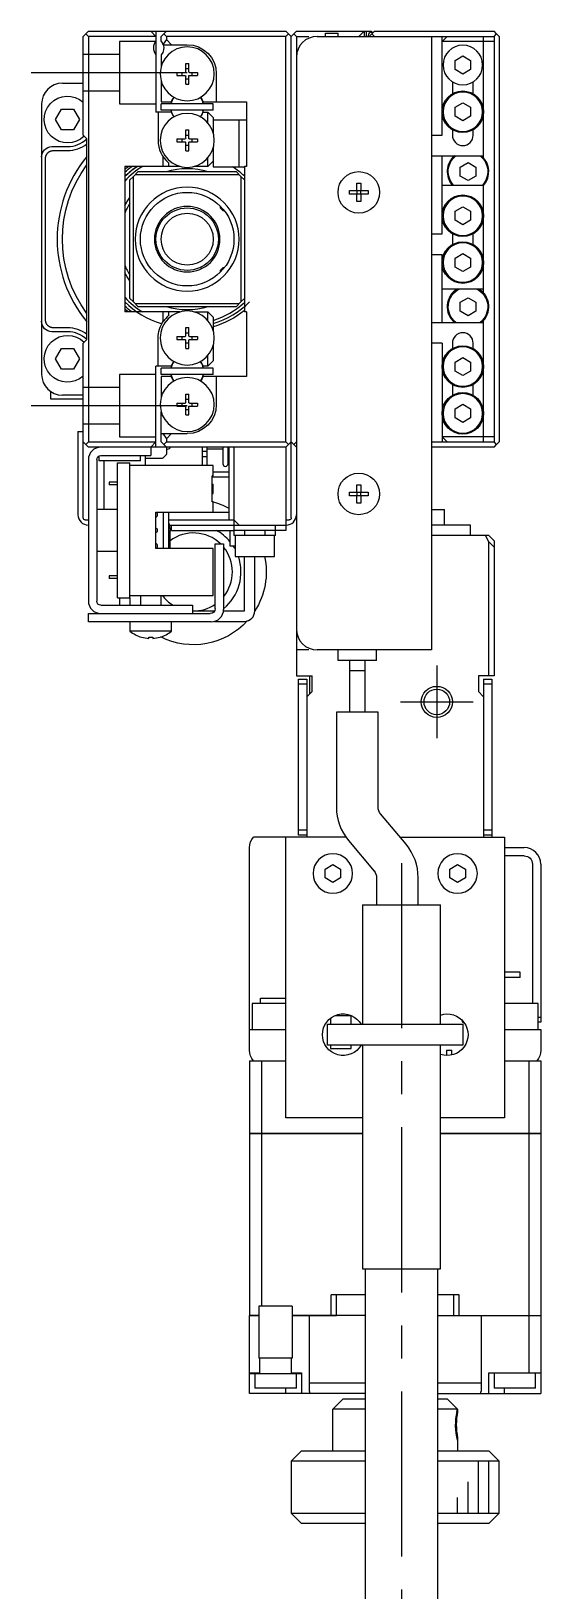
# Model space of a CAD drawing. Extents: x -1 to 654, y -8 to 390.
# Drawn here: x -1 to 48, y 152.8 to 302.7 of the extents above; entities that cross this region are included whole.
import ezdxf

# ---------------------------------------------------------------- set-up
doc = ezdxf.new("R2010")
doc.units = 0
doc.header["$LTSCALE"] = 0.5
doc.linetypes.add('CENTER', pattern=[50.8, 31.75, -6.35, 6.35, -6.35])
doc.linetypes.add('DASHED', pattern=[19.05, 12.7, -6.35])
for name, color, linetype in [('MSM_CENTER', 1, 'CENTER'), ('MSM_CONTINUOUS', 7, 'CONTINUOUS'), ('MSM_DASHED', 4, 'DASHED'), ('MSM_NARROW', 5, 'CONTINUOUS')]:
    doc.layers.add(name, color=color, linetype=linetype)

msp = doc.modelspace()

# ---------------------------------------------------------------- linework, layer by layer
at = {"layer": 'MSM_CENTER'}
for p, q in [((14, 298.74), (-1, 298.74)), ((-1, 266.74), (14, 266.74)), ((38, 241.74), (38, 234.74)), ((34.5, 238.24), (41.5, 238.24)), ((34.6, 222.74), (34.6, 82.74))]:
    msp.add_line(p, q, dxfattribs=at)
at = {"layer": 'MSM_CONTINUOUS'}
for p, q in [((4, 302.24), (4.25, 302.49)), ((4, 292.74), (4, 302.24)), ((4.5, 302.74), (4.25, 302.49)), ((4.25, 302.49), (4.5, 302.24)), ((4.5, 302.74), (23.5, 302.74)), ((4.5, 302.24), (4.5, 263.24)), ((11, 302.24), (4.5, 302.24)), ((11, 302.24), (10.5, 302.74)), ((11, 302.74), (11, 294.94)), ((11.5, 302.24), (11.75, 302.49)), ((11.5, 301.8), (11.5, 302.24)), ((12, 301.94), (11.69, 301.49)), ((12, 302.74), (11.75, 302.49)), ((11.75, 302.49), (12, 302.24)), ((12, 302.24), (12, 301.94)), ((23.5, 302.24), (12, 302.24)), ((12.5, 301.44), (12, 301.94)), ((23.75, 302.49), (23.5, 302.74)), ((23.5, 302.24), (23.75, 302.49)), ((23.5, 263.24), (23.5, 302.24)), ((23.75, 302.49), (24, 302.24)), ((24.25, 302.49), (24, 302.24)), ((24, 263.24), (24, 302.24)), ((24.5, 302.74), (24.25, 302.49)), ((24.25, 302.49), (24.5, 302.24)), ((24.5, 302.74), (31.7, 302.74)), ((24.5, 302.24), (24.5, 240.74)), ((24.5, 302.24), (25.7, 302.24)), ((26.5, 302.24), (43.5, 302.24)), ((27.3, 302.24), (27.3, 302.54)), ((27.3, 302.54), (28.5, 302.54)), ((28.5, 302.24), (28.5, 302.54)), ((30.5, 302.24), (31, 302.74)), ((31, 302.74), (31, 302.24)), ((31.2, 302.74), (31.2, 302.24)), ((31.4, 302.34), (31.4, 302.24)), ((31.75, 302.49), (31.5, 302.24)), ((31.7, 302.74), (31.8, 302.64)), ((31.7, 302.64), (31.9, 302.64)), ((32, 302.74), (31.75, 302.49)), ((31.75, 302.49), (32, 302.24)), ((32, 302.74), (43.5, 302.74)), ((37.5, 302.24), (37.5, 243.24)), ((38.5, 292.74), (38.5, 302.24)), ((38.5, 301.74), (39, 302.24)), ((43.5, 301.74), (38.5, 301.74)), ((42.5, 290.56), (42.5, 302.24)), ((43.75, 302.49), (43.5, 302.74)), ((43.5, 302.24), (43.75, 302.49)), ((43.5, 302.24), (43.5, 263.24)), ((44, 302.24), (43.75, 302.49)), ((44, 302.24), (44, 263.24)), ((11.5, 300.48), (11.5, 299.35)), ((11.7, 301.44), (14, 301.44)), ((39.75, 299.92), (40.5, 300.36)), ((40.5, 300.36), (41.25, 299.92)), ((13, 298.78), (13.8, 298.78)), ((13, 298.78), (13, 298.49)), ((13, 298.49), (13.8, 298.49)), ((13.53, 298.49), (13.53, 298.78)), ((13.86, 299.64), (14.15, 299.64)), ((13.86, 298.84), (13.86, 299.64)), ((14.15, 299.11), (13.86, 299.11)), ((14.15, 298.84), (14.15, 299.64)), ((14.21, 298.78), (15, 298.78)), ((14.21, 298.49), (15, 298.49)), ((14.47, 298.49), (14.47, 298.78)), ((15, 298.78), (15, 298.49)), ((16.8, 298.64), (16.8, 295.94)), ((39.75, 299.06), (39.75, 299.92)), ((40.5, 298.62), (39.75, 299.06)), ((41.25, 299.06), (40.5, 298.62)), ((41.25, 299.92), (41.25, 299.06)), ((2, 297.74), (4, 297.74)), ((11.5, 297.93), (11.5, 295.94)), ((13.86, 297.64), (13.86, 298.43)), ((13.86, 298.17), (14.15, 298.17)), ((13.86, 297.64), (14.15, 297.64)), ((14.15, 297.64), (14.15, 298.43)), ((39.5, 297.87), (39.5, 296.72)), ((41.5, 296.72), (41.5, 297.87)), ((0, 295.74), (0, 269.74)), ((11.5, 295.94), (12.45, 295.94)), ((11.5, 295.14), (11.5, 295.74)), ((16.5, 295.74), (11.5, 295.74)), ((12.45, 295.94), (12.6, 296.2)), ((15.4, 296.2), (15.55, 295.94)), ((15.55, 295.94), (19.7, 295.94)), ((16.5, 295.14), (16.5, 295.74)), ((19.7, 295.94), (19.7, 289.74)), ((39.75, 295.42), (40.5, 295.86)), ((40.5, 295.86), (41.25, 295.42)), ((1.35, 294.24), (1.92, 295.24)), ((1.92, 293.24), (1.35, 294.24)), ((1.92, 295.24), (3.08, 295.24)), ((3.08, 295.24), (3.65, 294.24)), ((3.65, 294.24), (3.08, 293.24)), ((12.45, 294.94), (11, 294.94)), ((11.2, 294.94), (11.2, 292.24)), ((16.5, 295.14), (11.5, 295.14)), ((12.45, 294.94), (12.58, 294.72)), ((15.38, 294.64), (15.55, 294.94)), ((15.55, 294.94), (16, 294.94)), ((16, 293.9), (16, 294.94)), ((16, 294.94), (16.5, 294.44)), ((16.5, 294.44), (16.5, 292.95)), ((19.7, 294.19), (16.5, 294.19)), ((19, 289.69), (19, 294.19)), ((39.75, 294.56), (39.75, 295.42)), ((40.5, 294.12), (39.75, 294.56)), ((41.25, 294.56), (40.5, 294.12)), ((41.25, 295.42), (41.25, 294.56)), ((3.08, 293.24), (1.92, 293.24)), ((4.35, 292.39), (4, 292.74)), ((13.86, 293.24), (14.15, 293.24)), ((13.86, 292.44), (13.86, 293.24)), ((14.15, 292.71), (13.86, 292.71)), ((14.15, 292.44), (14.15, 293.24)), ((37.5, 292.74), (38.5, 292.74)), ((39.5, 293.26), (39.5, 292.74)), ((41.5, 292.74), (41.5, 293.26)), ((1, 291.64), (2.5, 291.64)), ((1.13, 291.26), (2.5, 291.26)), ((4.35, 273.09), (4.35, 292.39)), ((13, 292.38), (13.8, 292.38)), ((13, 292.38), (13, 292.09)), ((13, 292.09), (13.8, 292.09)), ((13.53, 292.09), (13.53, 292.38)), ((13.86, 291.24), (13.86, 292.03)), ((13.86, 291.77), (14.15, 291.77)), ((13.86, 291.24), (14.15, 291.24)), ((14.15, 291.24), (14.15, 292.03)), ((14.21, 292.38), (15, 292.38)), ((14.21, 292.09), (15, 292.09)), ((14.47, 292.09), (14.47, 292.38)), ((15, 292.38), (15, 292.09)), ((16.5, 291.53), (16.5, 289.69)), ((0.38, 274.97), (0.38, 290.51)), ((13.29, 289.74), (8, 289.74)), ((8, 289.74), (8, 275.74)), ((11.7, 289.74), (11.7, 290.64)), ((12.2, 290.1), (12.2, 289.74)), ((16, 289.74), (14.71, 289.74)), ((16, 289.74), (16, 290.58)), ((16.5, 290.24), (16, 289.74)), ((16.5, 289.69), (19.5, 289.69)), ((19.5, 289.74), (19.5, 275.74)), ((19.7, 289.74), (19.5, 289.74)), ((37.5, 290.74), (42.5, 290.74)), ((38.5, 283.24), (38.5, 290.74)), ((40.25, 289.67), (41, 290.11)), ((40.25, 288.81), (40.25, 289.67)), ((41, 290.11), (41.75, 289.67)), ((41.75, 289.67), (41.75, 288.81)), ((8.5, 288.44), (8.8, 288.74)), ((8.5, 277.04), (8.5, 288.44)), ((9.3, 289.24), (8.8, 288.74)), ((8.8, 288.74), (8.8, 276.74)), ((19, 288.94), (9, 288.94)), ((9.3, 289.24), (18.7, 289.24)), ((18.7, 289.24), (19.2, 288.74)), ((19.2, 276.74), (19.2, 288.74)), ((19.2, 288.74), (19.5, 288.44)), ((30.32, 288.13), (30.68, 288.13)), ((30.32, 287.42), (30.32, 288.13)), ((30.68, 288.13), (30.68, 287.42)), ((41, 288.37), (40.25, 288.81)), ((41.75, 288.81), (41, 288.37)), ((29.61, 287.42), (30.32, 287.42)), ((29.61, 287.06), (29.61, 287.42)), ((30.32, 287.06), (29.61, 287.06)), ((30.33, 287.41), (30.32, 287.42)), ((30.33, 287.07), (30.32, 287.06)), ((30.32, 286.35), (30.32, 287.06)), ((30.33, 287.41), (30.67, 287.41)), ((30.33, 287.07), (30.33, 287.41)), ((30.67, 287.07), (30.33, 287.07)), ((30.67, 287.41), (30.68, 287.42)), ((30.67, 287.41), (30.67, 287.07)), ((30.67, 287.07), (30.68, 287.06)), ((30.68, 287.42), (31.39, 287.42)), ((30.68, 287.06), (30.68, 286.35)), ((31.39, 287.06), (30.68, 287.06)), ((31.39, 287.42), (31.39, 287.06)), ((38.5, 287.94), (42.5, 287.94)), ((42.5, 277.56), (42.5, 287.94)), ((17.2, 285.71), (17.2, 285.9)), ((17.2, 285.71), (17.43, 285.49)), ((17.43, 285.66), (17.43, 285.49)), ((17.43, 285.49), (17.56, 285.49)), ((30.68, 286.35), (30.32, 286.35)), ((39.75, 285.42), (40.5, 285.86)), ((39.75, 284.56), (39.75, 285.42)), ((40.5, 285.86), (41.25, 285.42)), ((41.25, 285.42), (41.25, 284.56)), ((40.5, 284.12), (39.75, 284.56)), ((41.25, 284.56), (40.5, 284.12)), ((37.5, 283.24), (38.5, 283.24)), ((39.5, 283.26), (39.5, 282.22)), ((41.5, 282.22), (41.5, 283.26)), ((11.04, 281.68), (11.04, 281.68)), ((16.97, 281.68), (16.97, 281.68)), ((38.5, 281.24), (37.5, 281.24)), ((38.5, 274.74), (38.5, 281.24)), ((39.75, 280.92), (40.5, 281.36)), ((39.75, 280.06), (39.75, 280.92)), ((40.5, 281.36), (41.25, 280.92)), ((41.25, 280.92), (41.25, 280.06)), ((12.56, 279.94), (12.63, 279.94)), ((12.69, 279.88), (12.63, 279.94)), ((15.38, 279.94), (15.31, 279.88)), ((15.38, 279.94), (15.44, 279.94)), ((17.43, 279.99), (17.2, 279.76)), ((17.2, 279.58), (17.2, 279.76)), ((17.56, 279.99), (17.43, 279.99)), ((17.43, 279.99), (17.43, 279.82)), ((17.56, 279.99), (17.56, 279.99)), ((40.5, 279.62), (39.75, 280.06)), ((41.25, 280.06), (40.5, 279.62)), ((42.5, 277.94), (38.5, 277.94)), ((8.8, 276.74), (8.5, 277.04)), ((8.8, 276.74), (9.3, 276.24)), ((9, 276.54), (19, 276.54)), ((18.7, 276.24), (9.3, 276.24)), ((19.2, 276.74), (18.7, 276.24)), ((19.5, 277.04), (19.2, 276.74)), ((40.25, 276.67), (41, 277.11)), ((40.25, 275.81), (40.25, 276.67)), ((41, 277.11), (41.75, 276.67)), ((41.75, 276.67), (41.75, 275.81)), ((13.29, 275.74), (8, 275.74)), ((11.7, 274.84), (11.7, 275.74)), ((12.2, 275.74), (12.2, 275.38)), ((14.71, 275.74), (16, 275.74)), ((16, 274.9), (16, 275.74)), ((16, 275.74), (16.5, 275.24)), ((16.5, 275.24), (16.5, 273.95)), ((19.7, 275.74), (19.5, 275.74)), ((19.7, 275.74), (19.7, 269.54)), ((37.5, 274.74), (42.5, 274.74)), ((41, 275.37), (40.25, 275.81)), ((41.75, 275.81), (41, 275.37)), ((42.5, 263.24), (42.5, 274.92)), ((2.5, 273.84), (1, 273.84)), ((2.5, 274.22), (1.13, 274.22)), ((4, 272.74), (4.35, 273.09)), ((11.2, 270.54), (11.2, 273.24)), ((13, 273.38), (13.8, 273.38)), ((13, 273.38), (13, 273.09)), ((13, 273.09), (13.8, 273.09)), ((13.53, 273.09), (13.53, 273.38)), ((13.86, 274.24), (14.15, 274.24)), ((13.86, 273.44), (13.86, 274.24)), ((14.15, 273.71), (13.86, 273.71)), ((13.86, 272.24), (13.86, 273.03)), ((14.15, 273.44), (14.15, 274.24)), ((14.15, 272.24), (14.15, 273.03)), ((14.21, 273.38), (15, 273.38)), ((14.21, 273.09), (15, 273.09)), ((14.47, 273.09), (14.47, 273.38)), ((15, 273.38), (15, 273.09)), ((1.35, 271.24), (1.92, 272.24)), ((1.92, 272.24), (3.08, 272.24)), ((3.08, 272.24), (3.65, 271.24)), ((4, 263.24), (4, 272.74)), ((13.86, 272.77), (14.15, 272.77)), ((13.86, 272.24), (14.15, 272.24)), ((16, 270.54), (16, 271.58)), ((16.5, 272.53), (16.5, 271.04)), ((38.5, 272.74), (37.5, 272.74)), ((38.5, 272.74), (38.5, 263.24)), ((39.5, 272.74), (39.5, 272.22)), ((41.5, 272.22), (41.5, 272.74)), ((1.92, 270.24), (1.35, 271.24)), ((3.08, 270.24), (1.92, 270.24)), ((3.65, 271.24), (3.08, 270.24)), ((11, 262.74), (11, 270.54)), ((12.45, 270.54), (11, 270.54)), ((11.5, 269.74), (11.5, 270.34)), ((16.5, 270.34), (11.5, 270.34)), ((12.45, 270.54), (12.58, 270.76)), ((15.38, 270.84), (15.55, 270.54)), ((16, 270.54), (15.55, 270.54)), ((16.5, 271.04), (16, 270.54)), ((16.5, 269.74), (16.5, 270.34)), ((39.75, 270.92), (40.5, 271.36)), ((39.75, 270.06), (39.75, 270.92)), ((40.5, 269.62), (39.75, 270.06)), ((40.5, 271.36), (41.25, 270.92)), ((41.25, 270.06), (40.5, 269.62)), ((41.25, 270.92), (41.25, 270.06)), ((16.5, 269.74), (11.5, 269.74)), ((12.45, 269.54), (11.5, 269.54)), ((11.5, 269.54), (11.5, 267.55)), ((12.6, 269.28), (12.45, 269.54)), ((15.55, 269.54), (15.4, 269.28)), ((19.7, 269.54), (15.55, 269.54)), ((16.8, 269.54), (16.8, 266.84)), ((39.5, 268.76), (39.5, 267.72)), ((41.5, 267.72), (41.5, 268.76)), ((0.9, 267.34), (0.9, 268.07)), ((4, 267.34), (0.9, 267.34)), ((4, 267.74), (2, 267.74)), ((13, 266.98), (13.8, 266.98)), ((13, 266.98), (13, 266.69)), ((13.53, 266.69), (13.53, 266.98)), ((13.86, 267.84), (14.15, 267.84)), ((13.86, 267.04), (13.86, 267.84)), ((14.15, 267.31), (13.86, 267.31)), ((14.15, 267.04), (14.15, 267.84)), ((14.21, 266.98), (15, 266.98)), ((14.47, 266.69), (14.47, 266.98)), ((15, 266.98), (15, 266.69)), ((11.5, 263.24), (11.5, 266.13)), ((13, 266.69), (13.8, 266.69)), ((13.86, 265.84), (13.86, 266.63)), ((13.86, 266.37), (14.15, 266.37)), ((13.86, 265.84), (14.15, 265.84)), ((14.15, 265.84), (14.15, 266.63)), ((14.21, 266.69), (15, 266.69)), ((39.75, 266.42), (40.5, 266.86)), ((39.75, 265.56), (39.75, 266.42)), ((40.5, 265.12), (39.75, 265.56)), ((40.5, 266.86), (41.25, 266.42)), ((41.25, 265.56), (40.5, 265.12)), ((41.25, 266.42), (41.25, 265.56)), ((3.5, 264.24), (3.5, 256.24)), ((3.5, 264.24), (4, 264.24)), ((11.5, 264.04), (14, 264.04)), ((11.65, 264.04), (12, 263.54)), ((12, 263.54), (12.5, 264.04)), ((4.25, 262.99), (4, 263.24)), ((4, 255.94), (4, 263.24)), ((4.5, 263.24), (4.25, 262.99)), ((4.25, 262.99), (4.5, 262.74)), ((4.5, 263.24), (11, 263.24)), ((23.5, 262.74), (4.5, 262.74)), ((10.5, 262.74), (11, 263.24)), ((10.5, 262.74), (10.5, 261.94)), ((11.75, 262.99), (11.5, 263.24)), ((12, 263.24), (11.75, 262.99)), ((11.75, 262.99), (12, 262.74)), ((12, 263.54), (12, 263.24)), ((12, 263.24), (23.5, 263.24)), ((12, 262.74), (12, 262.08)), ((12, 262.55), (12.11, 262.55)), ((15.43, 262.74), (15.43, 260.99)), ((15.93, 260.99), (15.93, 262.74)), ((17.43, 262.54), (15.93, 262.54)), ((17.43, 262.74), (17.43, 261.14)), ((17.93, 261.14), (17.93, 262.74)), ((18, 262.54), (17.93, 262.54)), ((18, 262.74), (18, 255.74)), ((18.5, 262.74), (18.5, 254.24)), ((23.75, 262.99), (23.5, 263.24)), ((23.5, 262.74), (23.75, 262.99)), ((23.5, 262.74), (23.5, 254.74)), ((24, 263.24), (23.75, 262.99)), ((24, 263.24), (24.25, 262.99)), ((24, 255.94), (24, 263.24)), ((24.5, 263.24), (24.25, 262.99)), ((24.25, 262.99), (24.5, 262.74)), ((37.5, 263.24), (43.5, 263.24)), ((43.5, 262.74), (37.5, 262.74)), ((43.5, 263.74), (38.5, 263.74)), ((39, 263.24), (38.5, 263.74)), ((43.75, 262.99), (43.5, 263.24)), ((43.5, 262.74), (43.75, 262.99)), ((43.75, 262.99), (44, 263.24)), ((4.5, 261.54), (4.5, 247.94)), ((5.3, 261.54), (5.3, 247.94)), ((5.5, 261.89), (5.5, 261.44)), ((9.5, 261.44), (5.5, 261.44)), ((5.7, 261.94), (10.5, 261.94)), ((6, 261.44), (6, 256.74)), ((7.3, 248.24), (7.3, 261.24)), ((7.3, 261.24), (8.5, 261.24)), ((8.5, 248.24), (8.5, 261.24)), ((16.5, 260.99), (8.5, 260.99)), ((9.5, 261.44), (9.5, 261.94)), ((10, 260.99), (10, 261.94)), ((11.58, 261.66), (10, 261.66)), ((11.97, 262.01), (11.65, 261.69)), ((15.43, 262.34), (15.93, 262.34)), ((15.43, 261.84), (15.93, 261.84)), ((16.5, 259.99), (16.5, 260.99)), ((16.4, 257.49), (16.4, 259.99)), ((16.5, 259.99), (16.4, 259.99)), ((18, 259.84), (16.4, 259.84)), ((18, 260.34), (16.5, 260.34)), ((6.5, 259.36), (6.5, 259.11)), ((7.3, 259.36), (6.5, 259.36)), ((7.3, 259.11), (6.5, 259.11)), ((16.4, 259.19), (16.5, 259.19)), ((16.4, 258.81), (16.5, 258.81)), ((16.4, 258.66), (16.5, 258.66)), ((16.4, 258.29), (16.5, 258.29)), ((16.5, 258.29), (16.5, 259.19)), ((29.61, 258.42), (30.32, 258.42)), ((29.61, 258.06), (29.61, 258.42)), ((30.32, 258.06), (29.61, 258.06)), ((30.32, 259.13), (30.68, 259.13)), ((30.32, 258.42), (30.32, 259.13)), ((30.33, 258.41), (30.32, 258.42)), ((30.33, 258.07), (30.32, 258.06)), ((30.32, 257.35), (30.32, 258.06)), ((30.33, 258.07), (30.33, 258.41)), ((30.33, 258.41), (30.67, 258.41)), ((30.67, 258.07), (30.33, 258.07)), ((30.67, 258.41), (30.68, 258.42)), ((30.67, 258.41), (30.67, 258.07)), ((30.67, 258.07), (30.68, 258.06)), ((30.68, 259.13), (30.68, 258.42)), ((30.68, 258.42), (31.39, 258.42)), ((30.68, 258.06), (30.68, 257.35)), ((31.39, 258.06), (30.68, 258.06)), ((31.39, 258.42), (31.39, 258.06)), ((7.3, 256.74), (5.3, 256.74)), ((11, 256.49), (18, 256.49)), ((11, 252.99), (11, 256.49)), ((11.7, 256.49), (11.7, 252.99)), ((12.2, 256.49), (12.2, 252.99)), ((16.5, 257.49), (16.4, 257.49)), ((16.5, 256.49), (16.5, 257.49)), ((30.68, 257.35), (30.32, 257.35)), ((37.5, 256.74), (38.75, 256.74)), ((38.75, 255.24), (38.75, 256.74)), ((4.2, 255.74), (4.5, 255.74)), ((12.2, 255.74), (18.5, 255.74)), ((12.29, 255.24), (23.5, 255.24)), ((12.5, 254.74), (12.5, 255.24)), ((19, 255.24), (18.5, 255.74)), ((22.5, 254.24), (22.5, 255.24)), ((23.5, 255.74), (23.8, 255.74)), ((41.25, 255.24), (37.5, 255.24)), ((41.25, 254.24), (41.25, 255.24)), ((12.35, 252.99), (12.35, 254.74)), ((12.5, 254.74), (18.5, 254.74)), ((18.1, 254.74), (18.1, 253.24)), ((22.5, 254.74), (18.5, 254.74)), ((22.5, 254.24), (18.5, 254.24)), ((18.6, 254.24), (18.6, 252.24)), ((19.5, 254.74), (19.5, 254.24)), ((21.5, 254.24), (21.5, 254.74)), ((22.4, 252.24), (22.4, 254.24)), ((23.5, 254.74), (22.5, 254.74)), ((43, 254.24), (37.5, 254.24)), ((43, 253.63), (42.69, 254.24)), ((43, 254.24), (43.5, 253.74)), ((43.5, 253.13), (43, 253.63)), ((43, 240.74), (43, 253.63)), ((43.5, 253.74), (43.5, 240.74)), ((5.3, 252.74), (7.3, 252.74)), ((16.5, 252.99), (11, 252.99)), ((16.5, 248.49), (16.5, 252.99)), ((16.7, 253.44), (17.5, 253.44)), ((16.7, 247.24), (16.7, 253.44)), ((17.5, 253.44), (17.5, 247.14)), ((18.1, 253.24), (18.6, 253.24)), ((18.6, 252.24), (22.4, 252.24)), ((19.5, 246.99), (19.5, 252.24)), ((20.5, 246.99), (20.5, 252.24)), ((6.5, 250.36), (6.5, 250.11)), ((7.3, 250.36), (6.5, 250.36)), ((7.3, 250.11), (6.5, 250.11)), ((5.7, 247.54), (14.5, 247.54)), ((7.3, 248.24), (8.5, 248.24)), ((7.5, 248.24), (7.5, 247.54)), ((8.5, 248.49), (16.5, 248.49)), ((8.5, 248.24), (8.5, 247.54)), ((9.55, 248.49), (9.5, 248.44)), ((9.5, 248.44), (9.5, 247.54)), ((11.5, 248.44), (9.5, 248.44)), ((11.5, 248.44), (11.45, 248.49)), ((11.5, 247.54), (11.5, 248.44)), ((14.5, 247.54), (14.5, 246.74)), ((4.5, 245.94), (4.5, 246.74)), ((4.5, 246.74), (16.2, 246.74)), ((14.5, 246.99), (16.63, 246.99)), ((16.64, 245.99), (19.5, 245.99)), ((17.49, 246.99), (19.5, 246.99)), ((16.3, 245.94), (4.5, 245.94)), ((8.5, 245.94), (8.5, 245.04)), ((12.5, 245.04), (8.5, 245.04)), ((9.61, 244.47), (9.61, 244.47)), ((10.32, 244.47), (10.68, 244.47)), ((10.32, 244.35), (10.32, 244.47)), ((10.68, 244.47), (10.68, 244.35)), ((11.39, 244.47), (11.39, 244.47)), ((12.5, 245.04), (12.5, 245.94)), ((25.7, 243.24), (24.5, 243.24)), ((37.5, 243.24), (26.5, 243.24)), ((28.5, 242.24), (28.5, 243.24)), ((32.2, 242.24), (32.2, 243.24)), ((32.2, 242.24), (28.5, 242.24)), ((29.6, 242.24), (29.6, 237.24)), ((31.1, 237.24), (31.1, 242.24)), ((24.5, 240.74), (26, 240.74)), ((24.7, 240.44), (25.5, 240.44)), ((24.7, 225.44), (24.7, 240.44)), ((25.5, 240.44), (25.5, 225.24)), ((25.75, 240.74), (25.75, 238.99)), ((26, 239.24), (26, 240.74)), ((31.1, 241.24), (29.6, 241.24)), ((43.5, 240.74), (42, 240.74)), ((42, 240.74), (42, 239.24)), ((42.5, 240.44), (42.5, 225.24)), ((42.5, 240.44), (43.3, 240.44)), ((43.3, 240.44), (43.3, 225.24)), ((25.5, 239.94), (24.7, 239.94)), ((26, 239.24), (25.5, 238.74)), ((42.5, 238.74), (42, 239.24)), ((43.3, 239.94), (42.5, 239.94)), ((28.35, 237.24), (28.35, 228.12)), ((32.35, 237.24), (28.35, 237.24)), ((32.35, 228.12), (32.35, 237.24)), ((35.04, 224.55), (32.58, 227.48)), ((29.26, 225.24), (20.38, 225.24)), ((23.5, 198.24), (23.5, 225.24)), ((24.7, 225.94), (25.5, 225.94)), ((25.5, 225.44), (24.7, 225.44)), ((34.46, 225.24), (44.5, 225.24)), ((42.5, 225.94), (43.3, 225.94)), ((43.3, 225.44), (42.5, 225.44)), ((44.5, 225.24), (44.5, 198.24)), ((20, 204.74), (20, 224.24)), ((29.52, 224.9), (31.97, 221.98)), ((44.5, 224.24), (46.4, 224.24)), ((27.25, 222.17), (28, 222.61)), ((27.25, 221.31), (27.25, 222.17)), ((28, 222.61), (28.75, 222.17)), ((28.75, 222.17), (28.75, 221.31)), ((39.25, 222.17), (40, 222.61)), ((39.25, 221.31), (39.25, 222.17)), ((40, 222.61), (40.75, 222.17)), ((40.75, 222.17), (40.75, 221.31)), ((46.4, 223.44), (44.5, 223.44)), ((47.2, 222.64), (47.2, 209.24)), ((48, 222.64), (48, 207.44)), ((28, 220.87), (27.25, 221.31)), ((28.75, 221.31), (28, 220.87)), ((32.21, 221.34), (32.21, 218.74)), ((36.21, 218.74), (36.21, 221.34)), ((40, 220.87), (39.25, 221.31)), ((40.75, 221.31), (40, 220.87)), ((30.85, 218.74), (30.85, 207.24)), ((30.85, 218.74), (38.35, 218.74)), ((38.35, 207.24), (38.35, 218.74)), ((46, 212.24), (44.5, 212.24)), ((46, 211.74), (44.5, 211.74)), ((46, 211.74), (46, 212.24)), ((20.25, 209.24), (20.25, 206.74)), ((23.5, 209.24), (20.25, 209.24)), ((21.05, 209.24), (21.05, 209.74)), ((21.05, 209.74), (23.5, 209.74)), ((47.75, 209.24), (44.5, 209.24)), ((47.75, 206.74), (47.75, 209.24)), ((27.5, 205.24), (27.5, 207.24)), ((27.5, 207.24), (40.5, 207.24)), ((27.78, 207.82), (27.78, 207.24)), ((29.78, 208.07), (28.2, 208.07)), ((29.78, 207.24), (29.78, 208.07)), ((40.5, 207.24), (40.5, 205.24)), ((47.75, 207.94), (48, 207.94)), ((48, 207.44), (47.75, 207.44)), ((20, 206.74), (23.5, 206.74)), ((44.5, 206.74), (48, 206.74)), ((48, 206.74), (48, 204.74)), ((40.5, 205.24), (27.5, 205.24)), ((27.78, 205.24), (27.78, 204.92)), ((27.78, 204.92), (29.78, 204.92)), ((29.78, 204.92), (29.78, 205.24)), ((30.85, 205.24), (30.85, 183.74)), ((38.35, 183.74), (38.35, 205.24)), ((38.93, 204.74), (38.93, 204.24)), ((38.93, 204.74), (39.43, 204.74)), ((39.43, 204.29), (39.43, 204.74)), ((20, 203.74), (20, 196.75)), ((20, 203.74), (23.5, 203.74)), ((21.15, 203.74), (21.15, 196.75)), ((44.5, 203.74), (48, 203.74)), ((46.85, 203.74), (46.85, 196.75)), ((48, 203.74), (48, 196.75)), ((30.85, 198.24), (23.5, 198.24)), ((44.5, 198.24), (38.35, 198.24)), ((20, 196.75), (30.85, 196.75)), ((20, 196.74), (20, 179.25)), ((30.85, 196.74), (20, 196.74)), ((20.01, 196.74), (20.01, 196.75)), ((21.15, 196.74), (21.15, 180.14)), ((21.16, 196.74), (21.16, 196.75)), ((38.35, 196.75), (48, 196.75)), ((48, 196.74), (38.35, 196.74)), ((46.84, 196.74), (46.84, 196.75)), ((46.85, 196.74), (46.85, 179.25)), ((47.99, 196.74), (47.99, 196.75)), ((48, 196.74), (48, 179.25)), ((30.85, 183.74), (38.35, 183.74)), ((31.1, 183.74), (31.1, 135.74)), ((38.1, 135.74), (38.1, 183.74)), ((20.9, 180.14), (20.9, 175.14)), ((24.1, 180.14), (20.9, 180.14)), ((24.1, 180.14), (24.1, 175.14)), ((27.85, 179.25), (27.85, 181.24)), ((31.1, 181.24), (27.85, 181.24)), ((28.35, 179.24), (28.35, 181.24)), ((40.15, 181.24), (38.1, 181.24)), ((39.65, 179.24), (39.65, 181.24)), ((40.15, 179.25), (40.15, 181.24)), ((20, 179.25), (20.9, 179.25)), ((20.9, 179.24), (20, 179.24)), ((20, 171.74), (20, 179.24)), ((20.01, 179.24), (20.01, 179.25)), ((24.1, 179.25), (28.35, 179.25)), ((31.1, 179.24), (24.1, 179.24)), ((25.75, 172.75), (25.75, 179.24)), ((38.1, 179.24), (48, 179.24)), ((39.65, 179.25), (48, 179.25)), ((42.25, 179.24), (42.25, 172.75)), ((46.84, 179.24), (46.84, 179.25)), ((46.85, 179.24), (46.85, 173.74)), ((47.99, 179.24), (47.99, 179.25)), ((48, 179.24), (48, 171.74)), ((24.1, 175.14), (20.9, 175.14)), ((21, 173.64), (21, 175.14)), ((24, 175.14), (24, 173.64)), ((20, 173.74), (20, 173.64)), ((20, 173.74), (21, 173.74)), ((25, 173.64), (20, 173.64)), ((20.5, 173.64), (20.5, 172.24)), ((24, 173.74), (25, 173.74)), ((24.5, 172.24), (24.5, 173.64)), ((25, 173.74), (25, 171.74)), ((25.75, 172.75), (31.1, 172.75)), ((25.75, 171.94), (25.75, 172.74)), ((31.1, 172.74), (25.75, 172.74)), ((25.76, 172.74), (25.76, 172.75)), ((38.1, 172.75), (42.25, 172.75)), ((42.25, 172.74), (38.1, 172.74)), ((42.24, 172.74), (42.24, 172.75)), ((42.25, 172.74), (42.25, 171.94)), ((43, 173.74), (48, 173.74)), ((43, 171.74), (43, 173.74)), ((43.5, 173.74), (43.5, 172.24)), ((47.5, 172.24), (47.5, 173.74)), ((31.1, 171.74), (20, 171.74)), ((24.5, 172.24), (20.5, 172.24)), ((23.5, 171.74), (23.5, 172.24)), ((25.75, 171.94), (25.77, 171.94)), ((25.77, 171.94), (25.77, 171.74)), ((29, 171.24), (28, 170.24)), ((29, 171.24), (31.1, 171.24)), ((38.1, 171.74), (48, 171.74)), ((38.1, 171.24), (39, 171.24)), ((40, 170.24), (39, 171.24)), ((42.23, 171.94), (42.25, 171.94)), ((42.23, 171.74), (42.23, 171.94)), ((47.5, 172.24), (43.5, 172.24)), ((44.5, 171.74), (44.5, 172.24)), ((31.1, 170.24), (28, 170.24)), ((28, 166.24), (28, 170.24)), ((40, 170.24), (38.1, 170.24)), ((40, 170.24), (40, 169.99)), ((40, 167.49), (40, 166.24)), ((25, 166.24), (24, 165.24)), ((24, 165.24), (24, 160.24)), ((31.1, 165.24), (24, 165.24)), ((25, 166.24), (31.1, 166.24)), ((38.1, 166.24), (43, 166.24)), ((44, 165.24), (38.1, 165.24)), ((44, 165.24), (43, 166.24)), ((44, 160.24), (44, 165.24)), ((24, 160.24), (25, 159.24)), ((24, 160.24), (31.1, 160.24)), ((31.1, 159.24), (25, 159.24)), ((38.1, 160.24), (44, 160.24)), ((43, 159.24), (38.1, 159.24)), ((43, 159.24), (44, 160.24))]:
    msp.add_line(p, q, dxfattribs=at)
at = {"layer": 'MSM_CONTINUOUS', "extrusion": (0, 0, -1)}
for p, q in [((0.5, 290.93), (0.52, 290.96)), ((0.52, 290.96), (0.54, 290.99)), ((0.54, 290.99), (0.56, 291.01)), ((0.56, 291.01), (0.58, 291.03)), ((0.58, 291.03), (0.6, 291.05)), ((0.6, 291.05), (0.63, 291.07)), ((0.63, 291.07), (0.65, 291.09)), ((0.65, 291.09), (0.67, 291.11)), ((0.67, 291.11), (0.7, 291.13)), ((0.7, 291.13), (0.72, 291.15)), ((0.72, 291.15), (0.75, 291.16)), ((0.75, 291.16), (0.78, 291.18)), ((0.78, 291.18), (0.8, 291.19)), ((0.8, 291.19), (0.83, 291.2)), ((0.83, 291.2), (0.86, 291.21)), ((0.86, 291.21), (0.89, 291.22)), ((0.89, 291.22), (0.91, 291.23)), ((0.91, 291.23), (0.94, 291.24)), ((0.94, 291.24), (0.97, 291.24)), ((0.97, 291.24), (1, 291.25)), ((1, 291.25), (1.03, 291.25)), ((1.03, 291.25), (1.07, 291.26)), ((1.07, 291.26), (1.1, 291.26)), ((1.1, 291.26), (1.13, 291.26)), ((0.38, 290.58), (0.39, 290.61)), ((0.38, 290.54), (0.38, 290.58)), ((0.38, 290.51), (0.38, 290.54)), ((0.39, 290.64), (0.4, 290.67)), ((0.39, 290.61), (0.39, 290.64)), ((0.4, 290.7), (0.41, 290.73)), ((0.4, 290.67), (0.4, 290.7)), ((0.41, 290.73), (0.42, 290.76)), ((0.42, 290.76), (0.43, 290.79)), ((0.43, 290.79), (0.44, 290.82)), ((0.44, 290.82), (0.46, 290.85)), ((0.46, 290.85), (0.47, 290.88)), ((0.47, 290.88), (0.49, 290.91)), ((0.49, 290.91), (0.5, 290.93)), ((0.38, 274.94), (0.38, 274.97)), ((0.38, 274.91), (0.38, 274.94)), ((0.39, 274.87), (0.38, 274.91)), ((0.39, 274.84), (0.39, 274.87)), ((0.4, 274.81), (0.39, 274.84)), ((0.4, 274.78), (0.4, 274.81)), ((0.41, 274.75), (0.4, 274.78)), ((0.42, 274.73), (0.41, 274.75)), ((0.43, 274.7), (0.42, 274.73)), ((0.44, 274.67), (0.43, 274.7)), ((0.45, 274.64), (0.44, 274.67)), ((0.46, 274.62), (0.45, 274.64)), ((0.48, 274.59), (0.46, 274.62)), ((0.49, 274.56), (0.48, 274.59)), ((0.51, 274.54), (0.49, 274.56)), ((0.53, 274.51), (0.51, 274.54)), ((0.55, 274.49), (0.53, 274.51)), ((0.57, 274.47), (0.55, 274.49)), ((0.59, 274.44), (0.57, 274.47)), ((0.61, 274.42), (0.59, 274.44)), ((0.63, 274.4), (0.61, 274.42)), ((0.65, 274.38), (0.63, 274.4)), ((0.68, 274.36), (0.65, 274.38)), ((0.71, 274.34), (0.68, 274.36)), ((0.73, 274.33), (0.71, 274.34)), ((0.76, 274.31), (0.73, 274.33)), ((0.79, 274.3), (0.76, 274.31)), ((0.82, 274.28), (0.79, 274.3)), ((0.85, 274.27), (0.82, 274.28)), ((0.88, 274.26), (0.85, 274.27)), ((0.91, 274.25), (0.88, 274.26)), ((0.94, 274.24), (0.91, 274.25)), ((0.97, 274.24), (0.94, 274.24)), ((1, 274.23), (0.97, 274.24)), ((1.03, 274.23), (1, 274.23)), ((1.06, 274.22), (1.03, 274.23)), ((1.1, 274.22), (1.06, 274.22)), ((1.13, 274.22), (1.1, 274.22))]:
    msp.add_line(p, q, dxfattribs=at)
for centre, radius in [((-14, 298.64), 2.6), ((-40.5, 299.49), 1.9), ((-40.5, 294.99), 1.9), ((-14, 292.24), 2.6), ((-14, 282.74), 5), ((-40.5, 284.99), 1.9), ((-14, 282.74), 3.15), ((-40.5, 280.49), 1.9), ((-14, 273.24), 2.6), ((-40.5, 270.49), 1.9), ((-14, 266.84), 2.6), ((-40.5, 265.99), 1.9), ((-28, 221.74), 1.9), ((-40, 221.74), 1.9)]:
    msp.add_circle(centre, radius, dxfattribs=at)
at = {"layer": 'MSM_CONTINUOUS'}
for centre, radius in [((40.5, 294.99), 2), ((30.5, 287.24), 2), ((14, 282.74), 4.5), ((40.5, 284.99), 2), ((14, 282.74), 3), ((40.5, 280.49), 2), ((40.5, 270.49), 2), ((40.5, 265.99), 2), ((30.5, 258.24), 2), ((38, 238.24), 1.23)]:
    msp.add_circle(centre, radius, dxfattribs=at)
for centre, radius, start, end in [((11.75, 301.14), 1, 138.5904, 221.4096), ((10.75, 301.14), 1, 17.4576, 41.4096), ((26.5, 300.24), 2, 90, 180), ((31.7, 302.34), 0.3, 90, 180), ((2, 295.74), 2, 90, 180), ((14, 295.44), 1.59, 143.8028, 169.1069), ((14, 295.44), 1.59, 10.8931, 36.1972), ((14, 295.44), 1.59, 190.8931, 216.1972), ((14.12, 295.55), 1.75, 208.6217, 217.006), ((14, 295.44), 1.59, 323.8028, 349.1069), ((13.89, 295.55), 1.75, 322.994, 328.6217), ((40.5, 292.74), 1, 180, 0), ((2.5, 294.24), 2.6, 270, 315), ((2.5, 294.24), 2.98, 270, 308.3451), ((14, 292.24), 2.8, 180, 229.9948), ((14, 282.74), 12.5, 140.5338, 219.4662), ((14, 282.74), 8.5, 124.5603, 134.9009), ((14, 282.74), 8.2, 121.3881, 137.0297), ((14, 282.74), 8.2, 47.8764, 57.9474), ((41, 289.24), 2, 130.5416, 221.4096), ((41, 289.24), 2, 318.5904, 48.5904), ((14, 282.74), 6.5, 147.7958, 157.3801), ((14, 282.74), 6.5, 202.6199, 212.2042), ((41, 276.24), 2, 121.7883, 229.4584), ((41, 276.24), 2, 311.4096, 58.2116), ((14, 282.74), 8.2, 222.9703, 238.6119), ((14, 282.74), 8.5, 225.0991, 252.8954), ((14, 282.74), 8.5, 287.1046, 314.9009), ((14, 282.74), 8.2, 287.7508, 312.1236), ((14, 273.24), 2.8, 130.0052, 145.2281), ((2.5, 271.24), 2.98, 51.6549, 90), ((2.5, 271.24), 2.6, 45, 90), ((40.5, 272.74), 1, 0, 180), ((14, 270.04), 1.59, 143.8028, 169.1069), ((14, 270.04), 1.59, 10.8931, 36.1972), ((2, 269.74), 2, 180, 270), ((14, 270.04), 1.59, 190.8931, 216.1972), ((14, 270.04), 1.59, 323.8028, 349.1069), ((5.7, 261.54), 1.2, 90, 180), ((12.11, 262.88), 0.33, 270, 334.8973), ((17.68, 261.14), 0.25, 180, 0), ((10.9, 256.24), 0.25, 293.5782, 66.4218), ((4.5, 256.24), 1, 180, 270), ((10.9, 254.74), 0.25, 293.5782, 66.4218), ((23.5, 256.24), 1, 270, 0), ((10.9, 253.24), 0.25, 293.5782, 66.4218), ((14.6, 250.74), 4.57, 117.356, 119.4964), ((14.6, 250.74), 3.75, 46.0545, 126.8699), ((14.6, 250.74), 4.57, 40.0161, 61.0773), ((14.6, 250.74), 3.75, 320.6542, 39.3458), ((14.6, 250.74), 4.57, 309.3884, 19.1612), ((14.6, 250.74), 4.57, 28.9226, 33.1646), ((5.7, 247.94), 1.2, 180, 270), ((14.6, 250.74), 3.75, 216.8699, 238.5761), ((14.6, 250.74), 3.75, 268.4719, 304.0558), ((16.3, 247.14), 1.2, 270, 0), ((19.5, 246.99), 1, 270, 0), ((10.5, 247.54), 3.2, 231.3178, 253.8775), ((10.5, 247.54), 3.19, 253.8933, 266.7703), ((10.5, 247.54), 3.19, 273.2297, 286.1067), ((10.5, 247.54), 3.2, 286.1225, 308.6822), ((26.5, 245.24), 2, 180, 270), ((33.35, 228.12), 5, 180, 220), ((31.21, 221.34), 5, 0, 40), ((46.4, 222.64), 1.6, 0, 90), ((45.87, 168.74), 6, 167.9756, 192.0244)]:
    msp.add_arc(centre, radius, start, end, dxfattribs=at)
at = {"layer": 'MSM_CONTINUOUS', "extrusion": (0, 0, -1)}
for centre, radius, start, end in [((-10.75, 301.14), 1, 162.5424, 221.4096), ((-14, 298.64), 2.8, 90, 180), ((-13.8, 298.84), 0.06, 180, 270), ((-13.8, 298.43), 0.06, 90, 180), ((-14.21, 298.84), 0.06, 270, 0), ((-14.21, 298.43), 0.06, 0, 90), ((-2.5, 294.24), 2.25, 225, 131.8104), ((-14.12, 295.32), 1.75, 30, 37.006), ((-13.89, 295.32), 1.75, 142.994, 150), ((-1, 290.64), 1, 0, 90), ((-13.8, 292.44), 0.06, 180, 270), ((-13.8, 292.03), 0.06, 90, 180), ((-14.21, 292.44), 0.06, 270, 0), ((-14.21, 292.03), 0.06, 0, 90), ((-14, 282.74), 12, 323.5298, 36.4702), ((-14, 282.74), 9, 48.1897, 51.0576), ((-14, 282.74), 8.8, 47.0141, 52.6982), ((-14, 282.74), 8.5, 45.0991, 55.4397), ((-14, 282.74), 6.8, 72.9174, 107.0826), ((-14, 282.74), 8.8, 127.8357, 128.6822), ((-41, 289.24), 1.9, 316.8264, 52.1363), ((-41, 289.24), 1.9, 127.8636, 223.1736), ((-14, 282.74), 6.8, 28.0725, 36.0189), ((-14, 282.74), 6.8, 323.9811, 331.9275), ((-41, 276.24), 1.9, 307.8636, 63.4747), ((-41, 276.24), 1.9, 116.5254, 232.1364), ((-14, 282.74), 8.8, 307.3018, 312.9859), ((-14, 282.74), 9, 308.9424, 311.8103), ((-14, 282.74), 6.8, 252.9174, 287.0826), ((-1, 274.84), 1, 270, 0), ((-14, 273.24), 2.8, 0, 34.7719), ((-14, 282.74), 8.8, 231.3178, 253.4955), ((-2.5, 271.24), 2.25, 228.1897, 135), ((-13.8, 273.44), 0.06, 180, 270), ((-13.8, 273.03), 0.06, 90, 180), ((-14.21, 273.44), 0.06, 270, 0), ((-14.21, 273.03), 0.06, 0, 90), ((-14.12, 269.92), 1.75, 28.6217, 37.006), ((-13.89, 269.92), 1.75, 142.994, 148.6217), ((-14.12, 270.15), 1.75, 322.994, 330), ((-13.89, 270.15), 1.75, 210, 217.006), ((-13.8, 267.04), 0.06, 180, 270), ((-14.21, 267.04), 0.06, 270, 0), ((-13.8, 266.63), 0.06, 90, 180), ((-14, 266.84), 2.8, 180, 270), ((-14.21, 266.63), 0.06, 0, 90), ((-5.7, 261.54), 0.4, 0, 90), ((-11.58, 261.76), 0.1, 225, 270), ((-11.9, 262.08), 0.1, 180, 225), ((-14.6, 250.74), 7, 104.9006, 119.0593), ((-4.2, 255.94), 0.2, 270, 0), ((-10.35, 254.74), 2, 157.6684, 202.3316), ((-23.8, 255.94), 0.2, 180, 270), ((-14.6, 250.74), 7, 167.6264, 212.5592), ((-5.7, 247.94), 0.4, 270, 0), ((-14.6, 250.74), 7, 222.2949, 296.6927), ((-16.2, 247.24), 0.5, 180, 270), ((-33.35, 228.12), 1, 320, 0), ((-21.5, 224.24), 1.5, 0, 41.8103), ((-31.21, 221.34), 1, 140, 180), ((-46.4, 222.64), 0.8, 90, 180), ((-29, 206.24), 2, 210, 150), ((-39, 206.24), 2, 71.0344, 288.9656), ((-40.67, 207.54), 0.2, 269.1937, 14.9256), ((-21.5, 204.74), 1.5, 318.1897, 0), ((-46.5, 204.74), 1.5, 180, 221.8103)]:
    msp.add_arc(centre, radius, start, end, dxfattribs=at)
at = {"layer": 'MSM_DASHED'}
for p, q in [((10.95, 301.74), (7.5, 301.74)), ((7.5, 301.74), (7.5, 295.74)), ((7.5, 300.49), (4, 300.49)), ((4, 296.99), (7.5, 296.99)), ((7.5, 295.74), (11, 295.74)), ((7.5, 268.49), (4, 268.49)), ((7.5, 269.74), (7.5, 263.74)), ((11, 269.74), (7.5, 269.74)), ((4, 264.99), (7.5, 264.99)), ((7.5, 263.74), (11, 263.74))]:
    msp.add_line(p, q, dxfattribs=at)
at = {"layer": 'MSM_NARROW'}
for p, q in [((17.56, 279.99), (17.56, 279.99)), ((39.94, 170), (40, 170.24)), ((42, 160.24), (42, 165.24)), ((43, 160.24), (43, 165.24)), ((41, 160.24), (41, 163.24)), ((40, 160.24), (40, 161.74))]:
    msp.add_line(p, q, dxfattribs=at)
for centre, radius in [((14, 282.74), 2.5), ((38, 238.24), 1.5)]:
    msp.add_circle(centre, radius, dxfattribs=at)
at = {"layer": 'MSM_NARROW', "extrusion": (0, 0, -1)}
msp.add_arc((-45.79, 168.74), 5.98, 345.4984, 12.2136, dxfattribs=at)

doc.saveas('drawing.dxf')
